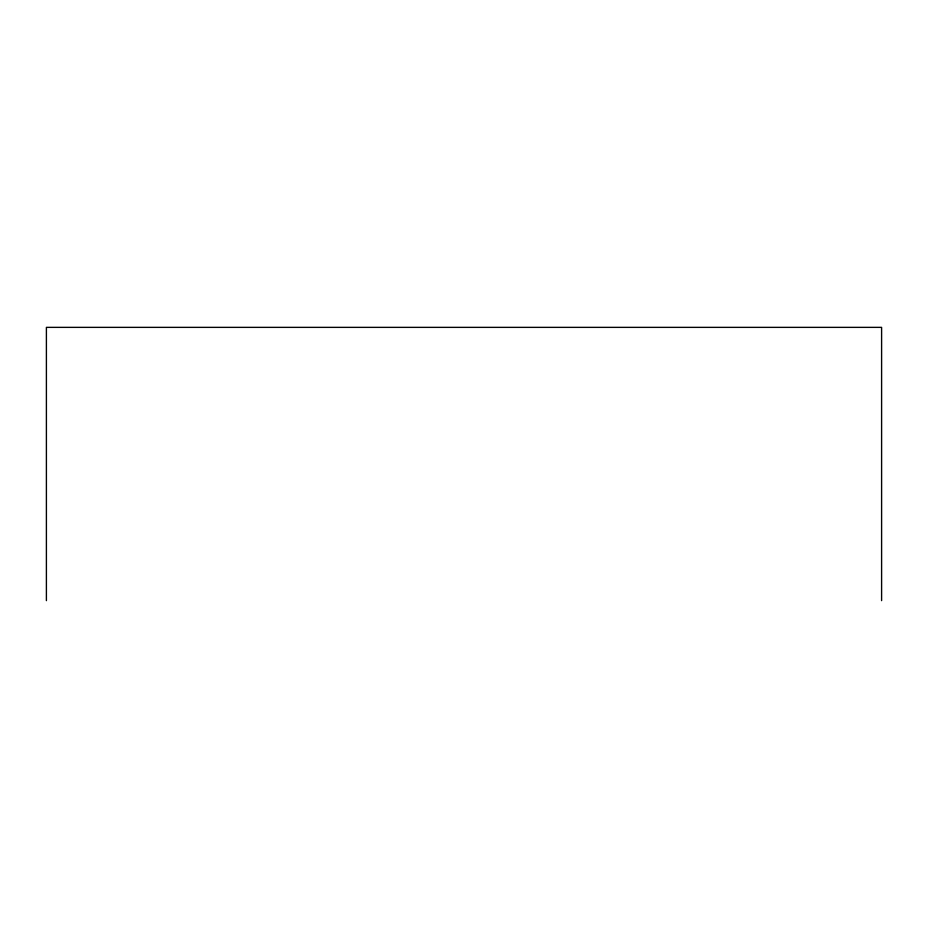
<?xml version="1.0" encoding="UTF-8"?>
<svg xmlns="http://www.w3.org/2000/svg" width="928" height="928" viewBox="0 0 928 928"><rect width="100%" height="100%" fill="white"/><g stroke="black" fill="none" stroke-linecap="round" stroke-linejoin="round"><path stroke-width="1.39" d="M881.6 600.636L881.6 327.364L46.4 327.364L46.4 600.636"/></g></svg>
